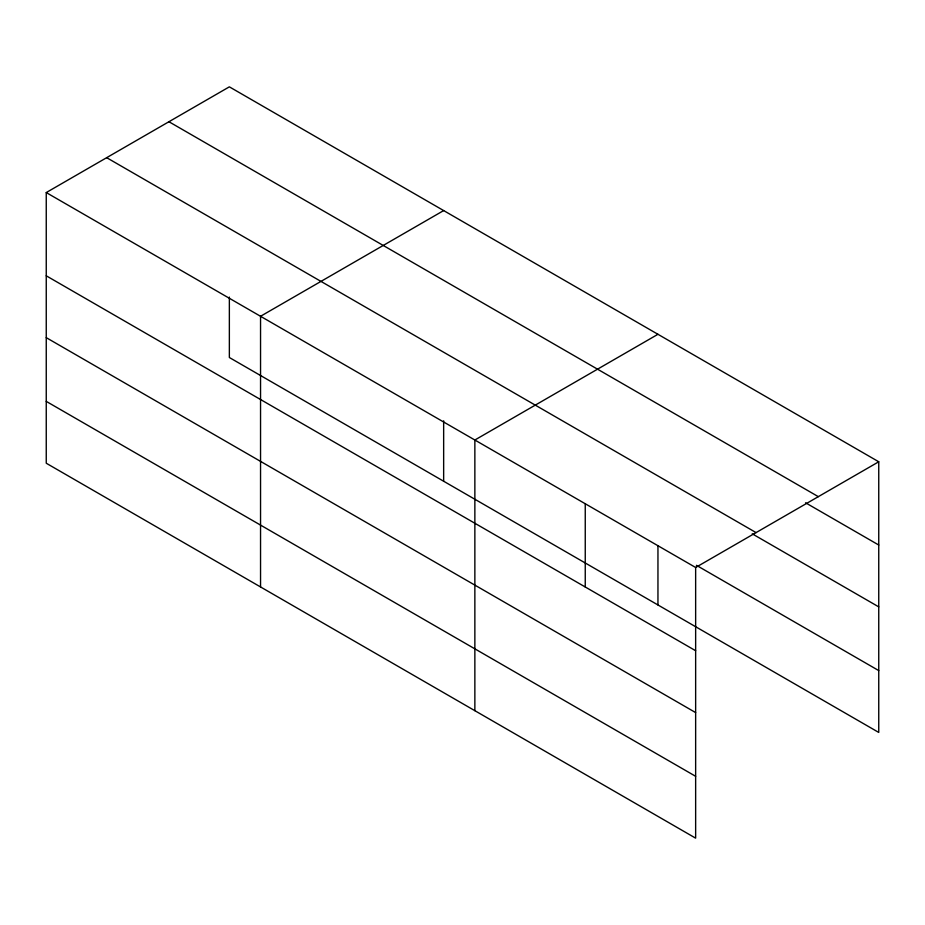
<?xml version="1.0" encoding="UTF-8"?>
<svg xmlns="http://www.w3.org/2000/svg" width="925" height="925" viewBox="0 0 925 925"><rect width="100%" height="100%" fill="white"/><g stroke="black" fill="none" stroke-linecap="round" stroke-linejoin="round"><path stroke-width="1.39" d="M46.25 192.562L695.646 567.488L695.646 838.154L46.25 463.228L46.25 192.562L229.354 86.846L878.75 461.772L878.75 732.438L229.354 357.512L229.354 297.098M443.653 210.576L260.549 316.281L260.549 586.947M657.952 334.295L474.86 440.011L474.86 710.678M695.646 567.488L878.75 461.772M168.928 121.73L818.324 496.656M805.559 502.772L878.75 545.022M106.676 157.678L756.072 532.603M752.222 533.817L878.75 606.869M696.409 565.314L878.75 670.59M46.25 275.8L695.646 650.726M46.25 337.648L695.646 712.585M46.25 401.381L695.646 776.306M657.952 545.993L657.952 604.962M585.248 503.743L585.248 586.993M443.653 420.829L443.653 481.243"/></g></svg>
